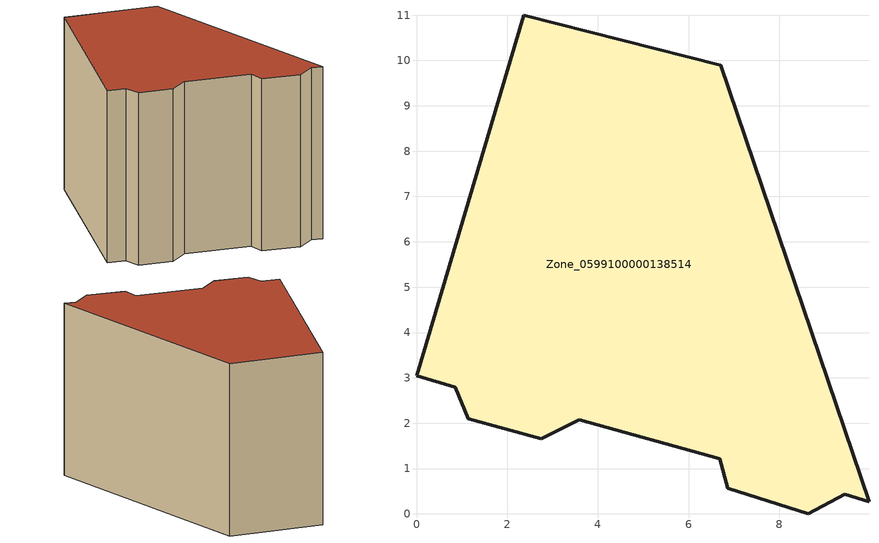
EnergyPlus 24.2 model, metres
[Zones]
Zone_0599100000138514
 floor ground (C_G): 6.71,9.9 9.98,0.27 9.45,0.43 8.64,0 6.87,0.56 6.69,1.21 3.59,2.08 2.75,1.66 1.14,2.1 0.85,2.79 0,3.05 2.36,11 z0
 wall outside (C_F): 0.85,2.79 1.14,2.1 2.75,1.66 3.59,2.08 6.69,1.21 6.87,0.56 8.64,0 9.45,0.43 9.98,0.27 6.71,9.9 2.36,11 0,3.05 0.85,2.79 z0:8.83
 roof outside (C_R): 6.71,9.9 2.36,11 0,3.05 0.85,2.79 1.14,2.1 2.75,1.66 3.59,2.08 6.69,1.21 6.87,0.56 8.64,0 9.45,0.43 9.98,0.27 z8.83
[BUILDING]
Pand.0599100000138514: North Axis=0; Terrain=City; Loads Convergence Tolerance Value=0.04; Temperature Convergence Tolerance Value=0.4; Solar Distribution=FullExterior; Maximum Number of Warmup Days=25; Minimum Number of Warmup Days=1
[Site:Location]
Rotterdam.The.Hague.AP_ZH_NLD Design_Conditions: Latitude=51.96; Longitude=4.45; Time Zone=1; Elevation=-4.5
[SITE:GROUNDTEMPERATURE:BUILDINGSURFACE]
18, 18, 18, 18, 18, 18, 18, 18, 18, 18, 18, 18
[MATERIAL] Thermal Absorptance=0.9; Solar Absorptance=0.7; Visible Absorptance=0.7
Name | Roughness | Thickness | Conductivity | Density | Specific Heat
G.TI.1946 | MediumSmooth | 0.15 | 1 | 540 | 1210
F.TI.1946 | Rough | 0.3 | 0.857143 | 1920 | 840
R.TI.1946 | MediumRough | 0.2 | 0.1 | 1500 | 1000
[CONSTRUCTION]
C_G: G.TI.1946
C_F: F.TI.1946
C_R: R.TI.1946
[ZONE]
Zone_0599100000138514: Type=1; Multiplier=1; Ceiling Height=Autocalculate; Volume=Autocalculate; Floor Area=autocalculate; Part of Total Floor Area=Yes
[ZONEINFILTRATION:DESIGNFLOWRATE]
Infil_Zone_0599100000138514: Zone or ZoneList or Space or SpaceList=Zone_0599100000138514; Schedule=AlwaysOn; Design Flow Rate Calculation Method=Flow/Area; Flow Rate per Floor Area=0.003; Constant Term Coefficient=1; Temperature Term Coefficient=0; Velocity Term Coefficient=0; Velocity Squared Term Coefficient=0
[HVACTEMPLATE:ZONE:IDEALLOADSAIRSYSTEM]
Zone_0599100000138514: Maximum Heating Supply Air Temperature=50; Minimum Cooling Supply Air Temperature=13; Maximum Heating Supply Air Humidity Ratio=0.0156; Minimum Cooling Supply Air Humidity Ratio=0.0077; Heating Limit=NoLimit; Cooling Limit=NoLimit; Dehumidification Control Type=ConstantSensibleHeatRatio; Cooling Sensible Heat Ratio=0.7; Dehumidification Setpoint=60; Humidification Control Type=None; Humidification Setpoint=30; Outdoor Air Method=None; Outdoor Air Flow Rate per Person=0.00944; Outdoor Air Flow Rate per Zone Floor Area=0; Outdoor Air Flow Rate per Zone=0; Demand Controlled Ventilation Type=None; Outdoor Air Economizer Type=NoEconomizer; Heat Recovery Type=None; Sensible Heat Recovery Effectiveness=0.7; Latent Heat Recovery Effectiveness=0.65
[ZONECONTROL:THERMOSTAT]
ThermostatControl_Zone_0599100000138514: Zone or ZoneList=Zone_0599100000138514; Control Type Schedule=DualSetpointControlType; Control 1=Thermostat_Zone_0599100000138514; Temperature Difference Between Cutout And Setpoint=0
[THERMOSTATSETPOINT:DUALSETPOINT]
Thermostat_Zone_0599100000138514: Heating Setpoint Temperature Schedule=HeatingSetpoint_Zone_0599100000138514; Cooling Setpoint Temperature Schedule=CoolingSetpoint_Zone_0599100000138514
[SCHEDULE:COMPACT]
HeatingSetpoint_Zone_0599100000138514: Through: 12/31, For: AllDays, Until: 24:00, 21
CoolingSetpoint_Zone_0599100000138514: Through: 12/31, For: AllDays, Until: 24:00, 24
DualSetpointControlType: Through: 12/31, For: AllDays, Until: 24:00, 4
AlwaysOn: Through: 12/31, For: AllDays, Until: 24:00, 1
